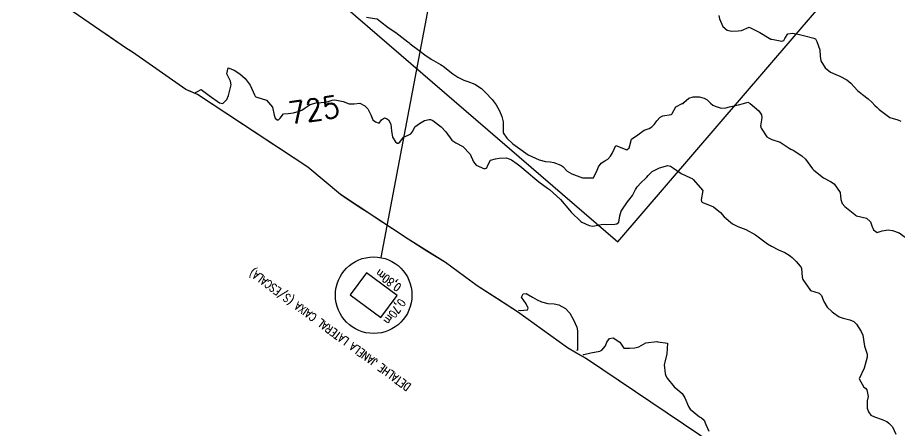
# Model space of a CAD drawing. Header units: metres. Extents: x 286371 to 293043, y 7462578 to 7466404.
# Drawn here: x 290096.1 to 290257.3, y 7463513.4 to 7463588.8 of the extents above; entities that cross this region are included whole.
import ezdxf
from ezdxf.enums import TextEntityAlignment as Align

# ---------------------------------------------------------------- set-up
doc = ezdxf.new("R2010")
doc.units = ezdxf.units.M
doc.header["$MEASUREMENT"] = 0
doc.linetypes.add('CONTINUO', pattern=[0])
for name, color, linetype in [('Area', 45, 'Continuous'), ('Cemitério', 206, 'Continuous'), ('Cotas', 45, 'Continuous'), ('Curvas de Nivel 1m', 11, 'Continuous'), ('Curvas de Nivel 5m', 15, 'Continuous'), ('TEXTO', 45, 'Continuous')]:
    doc.layers.add(name, color=color, linetype=linetype)
doc.styles.add('ROMANS', font='romans', dxfattribs={"height": 0.2})
doc.styles.add('Style-STANDARD', font='STANDARD.shx')

msp = doc.modelspace()

# ---------------------------------------------------------------- linework, layer by layer
at = {"layer": 'Area'}
msp.add_polyline3d([(290223.74, 7463510.45, 726.55), (290199.9, 7463526.54, 725.87), (290196.58, 7463528.47, 728.97), (290187.47, 7463535.01, 725.91), (290180.08, 7463539.82, 725.89), (290174.28, 7463544.03, 726.03), (290167.46, 7463548.3, 725.41), (290155.06, 7463556.46, 725.38), (290149.13, 7463561.51, 726.13), (290136.63, 7463569.7, 725.8), (290128.91, 7463574.77, 724.79), (290126.81, 7463575.71, 724.94), (290117.05, 7463582.54, 724.23), (290115.98, 7463583.21, 724.64), (290106.2, 7463589.87, 724.95), (290103.4, 7463591.55, 724.69), (290100.15, 7463594.35, 723.81), (290090.73, 7463601.01, 723.46)], dxfattribs=at)
at = {"layer": 'Cemitério'}
for points in [[(290048.87, 7463684.85), (290107.75, 7463632.63), (290122.18, 7463619.94), (290205.77, 7463547.84), (290242.11, 7463590.1), (290252.66, 7463600.96), (290274.14, 7463624.13)], [(290223.74, 7463510.45), (290211.82, 7463518.5), (290206.2, 7463522.29), (290199.9, 7463526.54), (290198.24, 7463527.5), (290196.58, 7463528.47), (290192.03, 7463531.74), (290187.47, 7463535.01), (290183.77, 7463537.41), (290180.08, 7463539.82), (290174.28, 7463544.03), (290170.87, 7463546.16), (290170.87, 7463546.16), (290167.46, 7463548.3), (290166.17, 7463549.15), (290161.26, 7463552.38), (290159.97, 7463553.23), (290158.68, 7463554.08), (290157.39, 7463554.92), (290156.1, 7463555.77), (290155.06, 7463556.46), (290152.09, 7463558.98), (290149.13, 7463561.51), (290143.74, 7463565.04), (290142.88, 7463565.6), (290128.91, 7463574.77), (290127.86, 7463575.24), (290126.81, 7463575.71), (290121.93, 7463579.12), (290117.05, 7463582.54), (290116.52, 7463582.87), (290115.98, 7463583.21), (290112.02, 7463585.9), (290111.09, 7463586.54), (290106.2, 7463589.87)]]:
    msp.add_lwpolyline(points, dxfattribs=at)
at = {"layer": 'Curvas de Nivel 1m', "flags": 128}
for points, elevation in [([(290159.81, 7463588.91), (290161.29, 7463588.66), (290161.8, 7463588.58), (290162.39, 7463588.14), (290163.78, 7463587.01), (290165.2, 7463586.09), (290165.76, 7463585.71), (290167.41, 7463584.39), (290167.74, 7463584.13), (290167.83, 7463584.05), (290169.71, 7463582.61), (290170.51, 7463582.01), (290171.68, 7463581.23), (290173.37, 7463580.27), (290173.67, 7463580.09), (290173.84, 7463579.96), (290175.64, 7463578.53), (290176.55, 7463577.92), (290177.63, 7463577.39), (290178.38, 7463577.14), (290179.62, 7463576.66), (290180.84, 7463575.86), (290181.59, 7463575.16), (290182.82, 7463573.83), (290183.56, 7463572.87), (290184.16, 7463571.81), (290184.57, 7463570.75), (290184.84, 7463569.79), (290184.84, 7463568.45), (290184.82, 7463567.79), (290185.47, 7463566.76), (290186.59, 7463565.77), (290187.44, 7463565.15), (290189.42, 7463563.72), (290191.41, 7463562.81), (290192.56, 7463562.51), (290193.4, 7463562.44), (290194.06, 7463562.32), (290195.39, 7463561.84), (290195.7, 7463561.62), (290196.51, 7463560.75), (290197.36, 7463560.26), (290199.35, 7463559.56), (290201.35, 7463559.53), (290201.99, 7463560.91), (290202.26, 7463561.52), (290202.72, 7463562.19), (290203.4, 7463562.63), (290203.96, 7463562.94), (290204.45, 7463563.49), (290204.8, 7463564.1), (290205.44, 7463565.47), (290207.43, 7463564.63), (290207.83, 7463565.05), (290207.95, 7463565.44), (290208.26, 7463566.63), (290209.47, 7463567.41), (290210.63, 7463568.26), (290211.49, 7463568.55), (290212.01, 7463568.86), (290212.46, 7463569.37), (290212.9, 7463569.97), (290213.52, 7463570.61), (290214.02, 7463570.86), (290215.53, 7463571.13), (290215.66, 7463571.19), (290215.73, 7463571.32), (290216.36, 7463572.51), (290217.56, 7463573.1), (290217.7, 7463573.15), (290217.87, 7463573.29), (290218.76, 7463574.1), (290219.58, 7463574.33), (290220.65, 7463574.32), (290221.58, 7463574.09), (290222.13, 7463573.78), (290222.74, 7463573.21), (290223.18, 7463572.82), (290223.56, 7463572.61), (290224.66, 7463572.29), (290225.55, 7463572.31), (290226.22, 7463572.49), (290227.56, 7463572.82), (290227.83, 7463572.86), (290228.77, 7463573.12), (290229.35, 7463573.32), (290229.57, 7463573.34), (290230.01, 7463573.1), (290231.54, 7463571.8), (290232.03, 7463571.07), (290232.1, 7463570.49), (290231.89, 7463569.07), (290231.97, 7463568.59), (290233.04, 7463567.05), (290233.47, 7463566.76), (290233.95, 7463566.55), (290235.46, 7463566.05), (290237.13, 7463564.99), (290237.44, 7463564.79), (290237.83, 7463564.58), (290239.42, 7463563.58), (290240.11, 7463562.94), (290241.39, 7463561.19), (290241.62, 7463560.92), (290243.36, 7463559.56), (290244.67, 7463558.87), (290245.34, 7463558.47), (290246.46, 7463556.85), (290246.54, 7463555.6), (290246.81, 7463554.84), (290247.28, 7463554.27), (290249.09, 7463552.81), (290249.25, 7463552.7), (290249.44, 7463552.62), (290251.24, 7463552.14), (290251.98, 7463551.51), (290252.24, 7463550.76), (290252.5, 7463550.04), (290253.21, 7463549.57), (290254.11, 7463549.83), (290255.21, 7463550.05), (290255.99, 7463549.92), (290257.21, 7463549.47), (290258.34, 7463548.67)], 724), ([(290224.25, 7463589.19), (290224.39, 7463588.6), (290225, 7463587.18), (290225.77, 7463586.51), (290226.58, 7463586.34), (290227.77, 7463586.42), (290228.42, 7463586.48), (290229.78, 7463587.1), (290231.77, 7463586.12), (290233.44, 7463585.05), (290233.74, 7463584.89), (290233.93, 7463584.86), (290235.74, 7463584.52), (290236.13, 7463584.62), (290236.32, 7463585.01), (290236.88, 7463585.88), (290237.76, 7463585.98), (290238.99, 7463585.73), (290239.75, 7463585.56), (290241.62, 7463585.06), (290241.75, 7463585.02), (290241.91, 7463584.92), (290242.16, 7463584.49), (290242.71, 7463582.91), (290242.79, 7463581.81), (290242.93, 7463580.91), (290243.67, 7463579.65), (290244.66, 7463578.88), (290245.65, 7463578.41), (290246.39, 7463578.11), (290247.63, 7463577.43), (290248.36, 7463576.82), (290249.6, 7463575.53), (290250.5, 7463574.79), (290251.58, 7463574.01), (290252.21, 7463573.4), (290252.8, 7463572.76), (290253.17, 7463572.37), (290253.55, 7463572.02), (290255.28, 7463570.72), (290255.53, 7463570.57), (290256.98, 7463570.14), (290257.52, 7463569.89)], 723), ([(290187.62, 7463535.32), (290187.92, 7463535.28), (290189.3, 7463535.41), (290189.41, 7463535.72), (290189.01, 7463536.5), (290188.18, 7463537.74), (290188.46, 7463538.3), (290189.03, 7463538.41), (290190.19, 7463537.71), (290191.02, 7463537.22), (290191.81, 7463536.88), (290193.01, 7463536.56), (290194.15, 7463536.51), (290195, 7463536.34), (290196.23, 7463535.62), (290196.98, 7463534.82), (290197.7, 7463533.59), (290198.27, 7463532.25), (290198.41, 7463531.58), (290198.41, 7463530.08), (290198.42, 7463529.58), (290198.4, 7463528.05), (290198.24, 7463528)], 726), ([(290199.45, 7463527.16), (290199.56, 7463527.22), (290200.86, 7463527.54), (290202.51, 7463527.87), (290202.87, 7463528.04), (290203.54, 7463528.85), (290203.8, 7463529.5), (290204.26, 7463530.14), (290204.91, 7463530.3), (290206.16, 7463529.47), (290206.88, 7463528.38), (290207.93, 7463528.39), (290208.88, 7463528.46), (290209.63, 7463528.66), (290210.89, 7463529.39), (290212.9, 7463529.59), (290213.11, 7463529.58), (290214.89, 7463529.32), (290214.72, 7463527.34), (290214.37, 7463525.81), (290214.24, 7463525.34), (290214.41, 7463523.74), (290214.56, 7463523.34), (290214.8, 7463522.93), (290216.11, 7463521.31), (290216.77, 7463520.78), (290217.55, 7463520.09), (290218.03, 7463519.29), (290218.72, 7463517.71), (290218.86, 7463517.41), (290218.98, 7463517.27), (290220.69, 7463515.87), (290221.08, 7463515.63), (290221.54, 7463515.23), (290221.9, 7463514.45), (290222.45, 7463513.22)], 726)]:
    msp.add_lwpolyline(points, dxfattribs=dict(at, elevation=elevation))
at = {"layer": 'Curvas de Nivel 5m', "elevation": 725, "flags": 128}
msp.add_lwpolyline([(290128.59, 7463575.15), (290128.91, 7463575.33), (290129.6, 7463575.71), (290131.07, 7463574.61), (290132.93, 7463573.22), (290133.56, 7463573.13), (290134.28, 7463573.85), (290134.59, 7463574.56), (290134.8, 7463575.35), (290135.12, 7463576.55), (290134.95, 7463577.22), (290134.3, 7463578.56), (290134.56, 7463579.66), (290135.65, 7463579.2), (290136.66, 7463578.53), (290137.63, 7463577.7), (290138.54, 7463576.5), (290139.38, 7463574.69), (290139.47, 7463574.49), (290139.58, 7463574.37), (290139.78, 7463574.29), (290141.57, 7463573.72), (290142.64, 7463572.44), (290142.95, 7463571.02), (290143.14, 7463570.43), (290143.52, 7463570.16), (290143.77, 7463570.17), (290144.07, 7463570.42), (290144.69, 7463571.25), (290145.54, 7463571.32), (290146.47, 7463571.45), (290147.54, 7463571.74), (290148, 7463571.91), (290148.65, 7463572.35), (290149.17, 7463572.73), (290149.56, 7463572.95), (290150.64, 7463573.25), (290151.57, 7463573.29), (290152.47, 7463573.38), (290153.57, 7463573.71), (290154.06, 7463573.77), (290155.56, 7463573.47), (290156.68, 7463573.09), (290157.56, 7463573.04), (290158.59, 7463573.16), (290159.55, 7463572.67), (290160.05, 7463572.17), (290160.63, 7463571.05), (290161.01, 7463570.15), (290161.51, 7463569.76), (290162.12, 7463569.52), (290162.58, 7463570.13), (290163.13, 7463570.51), (290163.52, 7463570.41), (290163.86, 7463570.11), (290164.27, 7463569.34), (290164.39, 7463568.1), (290164.61, 7463566.95), (290165.14, 7463566.09), (290165.45, 7463565.9), (290165.64, 7463565.9), (290165.93, 7463566.08), (290166.59, 7463566.95), (290167.47, 7463567.32), (290167.96, 7463567.57), (290168.32, 7463568.04), (290168.7, 7463568.84), (290169.51, 7463569.49), (290169.85, 7463569.68), (290170.45, 7463570.01), (290171.28, 7463570.23), (290171.52, 7463570.2), (290171.96, 7463569.99), (290173.5, 7463568.85), (290174.31, 7463567.95), (290175.46, 7463566.44), (290176.17, 7463565.92), (290177.44, 7463565.25), (290178.77, 7463563.88), (290179.4, 7463562.44), (290179.86, 7463561.87), (290181.38, 7463561.16), (290181.84, 7463561.39), (290182.04, 7463561.83), (290182.48, 7463562.76), (290183.41, 7463563.02), (290184.09, 7463563.13), (290185.42, 7463563.19), (290186.36, 7463562.82), (290187.4, 7463562.12), (290187.88, 7463561.75), (290189.37, 7463560.48), (290190.25, 7463559.71), (290191.34, 7463558.81), (290192.95, 7463557.67), (290193.32, 7463557.38), (290195.25, 7463555.64), (290195.29, 7463555.59), (290196.97, 7463553.61), (290197.26, 7463553.29), (290199.05, 7463551.58), (290199.23, 7463551.44), (290200.52, 7463550.84), (290201.22, 7463550.72), (290202.74, 7463551.02), (290203.23, 7463551.08), (290203.69, 7463551.03), (290205.23, 7463551.05), (290205.58, 7463551.12), (290205.94, 7463551.46), (290206.14, 7463552.57), (290206.38, 7463553.46), (290206.74, 7463553.98), (290207.28, 7463554.76), (290207.56, 7463555.17), (290207.79, 7463555.44), (290208.44, 7463556.29), (290209.04, 7463557.42), (290209.14, 7463557.6), (290209.33, 7463557.91), (290210.07, 7463558.67), (290210.84, 7463559.39), (290211.1, 7463559.65), (290211.36, 7463559.96), (290212.04, 7463560.71), (290213.38, 7463561.35), (290214.92, 7463561.8), (290215.39, 7463561.7), (290215.95, 7463561.32), (290217.37, 7463560.35), (290219.07, 7463559.56), (290219.36, 7463559.44), (290219.55, 7463559.26), (290221.32, 7463557.23), (290221.02, 7463555.52), (290221.09, 7463555.24), (290221.29, 7463555.01), (290221.63, 7463554.89), (290223.28, 7463554.26), (290224.53, 7463553.19), (290225.25, 7463552.42), (290226.77, 7463551.15), (290227.23, 7463550.86), (290227.74, 7463550.62), (290229.21, 7463550.09), (290230.96, 7463549.09), (290231.19, 7463548.92), (290231.71, 7463548.55), (290233.17, 7463547.49), (290233.87, 7463547.04), (290235.15, 7463546.39), (290236.29, 7463545.86), (290237.14, 7463545.41), (290237.36, 7463545.22), (290237.63, 7463544.98), (290238.42, 7463544.26), (290239.11, 7463543.37), (290239.28, 7463543.14), (290239.36, 7463542.96), (290239.48, 7463541.35), (290239.62, 7463540.96), (290241.04, 7463538.93), (290242.6, 7463538.46), (290243.03, 7463538.01), (290243.34, 7463537.22), (290243.47, 7463536.9), (290244.03, 7463535.91), (290244.99, 7463535.03), (290245.21, 7463534.86), (290246.27, 7463534.14), (290246.97, 7463533.87), (290248.23, 7463533.55), (290248.96, 7463533.25), (290249.43, 7463532.8), (290250.29, 7463531.43), (290250.56, 7463530.78), (290250.88, 7463528.77), (290251.4, 7463527.3), (290251.35, 7463526.77), (290250.82, 7463524.77), (290249.89, 7463522.8), (290250.77, 7463521.26), (290251.05, 7463521.06), (290251.34, 7463520.78), (290251.54, 7463519.57), (290251.37, 7463518.77), (290251.39, 7463517.45), (290251.63, 7463516.77), (290252.06, 7463516.13), (290252.69, 7463515.86), (290254.09, 7463515.33), (290254.68, 7463515.14), (290254.98, 7463515.02), (290255.34, 7463514.71), (290255.99, 7463514.03), (290256.64, 7463512.69)], dxfattribs=at)
at = {"layer": 'TEXTO', "linetype": 'CONTINUO'}
msp.add_polyline3d([(290204.43, 7463766.41, 0), (290162.45, 7463544.96, 0)], dxfattribs=at)
msp.add_polyline3d([(290165.45, 7463538.02, 0), (290159.82, 7463542.17, 0), (290156.85, 7463538.15, 0), (290162.48, 7463533.99, 0), (290165.45, 7463538.02, 0)], close=True, dxfattribs=at)
msp.add_circle((290161.15, 7463538.08), 7, dxfattribs=at)

# ---------------------------------------------------------------- texts
at = {"layer": 'Cotas', "style": 'Style-STANDARD'}
msp.add_text('725', height=4, rotation=8.3639, dxfattribs=at).set_placement((290150.22, 7463571.98, 725), align=Align.MIDDLE_CENTER)
at = {"layer": 'TEXTO', "style": 'ROMANS', "width": 0.8}
for s, rotation, p in [('DETALHE JANELA LATERAL CAIXA (S/ESCALA)', 143.5966, (290168.11, 7463521.67)), ('0,80m', 143.5966, (290166.33, 7463539.86)), ('0,70m', 233.5966, (290165.91, 7463537.56))]:
    msp.add_text(s, height=1.5, rotation=rotation, dxfattribs=at).set_placement(p)

doc.saveas('drawing.dxf')
